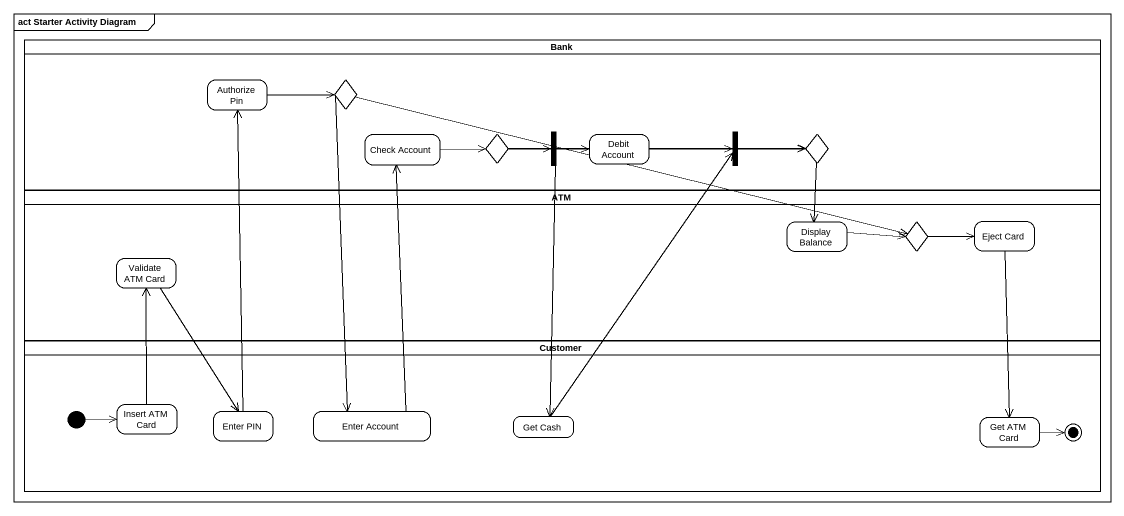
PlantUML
@startuml
mainframe act Starter Activity Diagram
hide empty description
state Bank <<partition>> {
  state "Authorize Pin" as Authorize_Pin
  state choice1 <<choice>>
  state "Check Account" as Check_Account
  state choice2 <<choice>>
  state fork1 <<fork>>
  state "Debit Account" as Debit_Account
  state fork2 <<join>>
  state choice3 <<choice>>
}
state ATM <<partition>> {
  state "Display Balance" as Display_Balance
  state choice4 <<choice>>
  state "Eject Card" as Eject_Card
  state "Validate ATM Card" as Validate_ATM_Card
}
state Customer <<partition>> {
  state "Insert ATM Card" as Insert_ATM_Card
  state "Enter PIN" as Enter_PIN
  state "Enter Account" as Enter_Account
  state "Get Cash" as Get_Cash
  state "Get ATM Card" as Get_ATM_Card
  [*] -right-> Insert_ATM_Card
  Get_ATM_Card -right-> [*]
}
Authorize_Pin -right-> choice1
choice1 -right-> choice4
choice1 --> Enter_Account
Check_Account -right-> choice2
choice2 -right-> fork1
choice2 -right-> choice3
fork1 -right-> Debit_Account
fork1 --> Get_Cash
Debit_Account -right-> fork2
fork2 -right-> choice3
choice3 --> Display_Balance
Display_Balance -right-> choice4
choice4 -right-> Eject_Card
Eject_Card --> Get_ATM_Card
Validate_ATM_Card --> Enter_PIN
Insert_ATM_Card -up-> Validate_ATM_Card
Enter_PIN -up-> Authorize_Pin
Enter_Account -up-> Check_Account
Get_Cash -up-> fork2
@enduml
